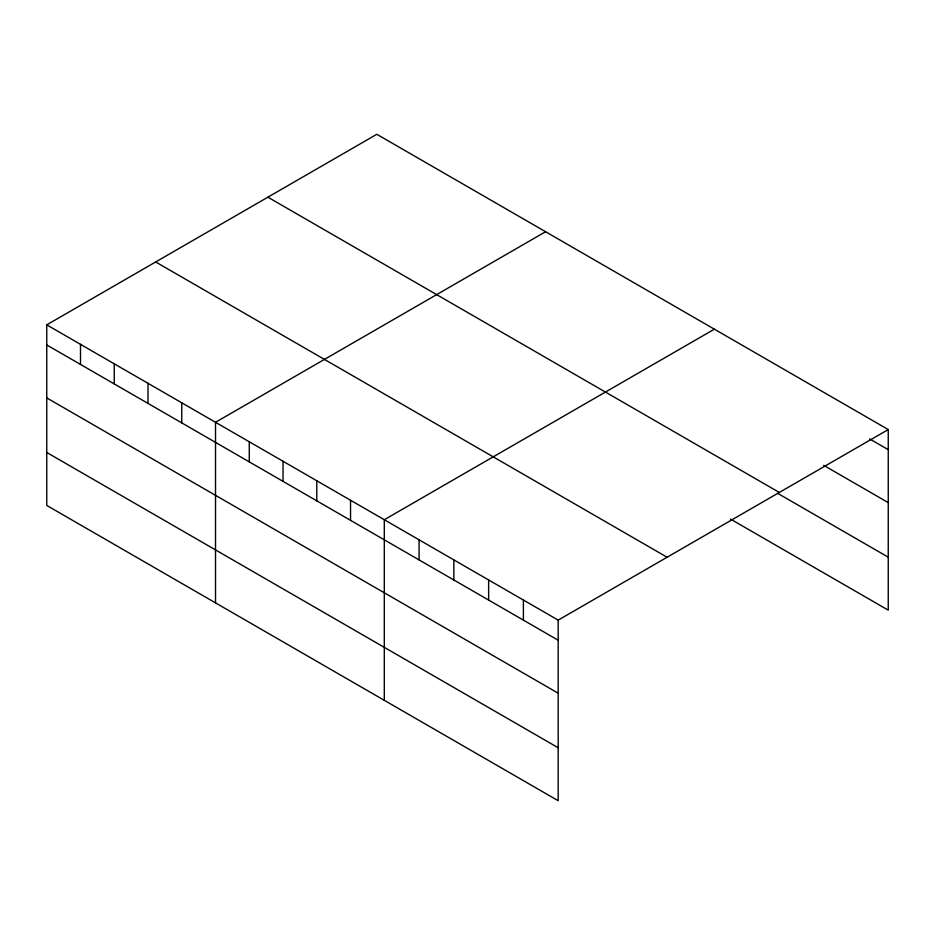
<?xml version="1.0" encoding="UTF-8"?>
<svg xmlns="http://www.w3.org/2000/svg" width="935" height="935" viewBox="0 0 935 935"><rect width="100%" height="100%" fill="white"/><g stroke="black" fill="none" stroke-linecap="round" stroke-linejoin="round"><path stroke-width="1.4" d="M46.75 324.854L558.183 620.127L558.183 800.711L46.75 505.438L46.75 324.854L376.817 134.289L888.25 429.562L888.25 610.146L730.504 519.077M545.584 231.74L215.518 422.293L215.518 602.876M714.363 329.178L384.297 519.731L384.297 700.315M558.183 620.127L888.25 429.562M869.62 438.901L888.25 449.653M823.665 465.326L888.25 502.621M267.889 197.18L779.322 492.453M777.71 493.364L888.25 557.178M155.677 261.975L667.111 557.248M46.75 344.945L558.183 640.218M46.75 397.901L558.183 693.186M46.75 452.47L558.183 747.743M523.401 600.048L523.401 620.139M488.631 579.969L488.631 600.06M453.849 559.89L453.849 579.981M419.079 539.811L419.079 559.901M350.543 500.248L350.543 520.339M316.79 480.765L316.79 500.856M283.036 461.271L283.036 481.361M249.283 441.787L249.283 461.878M181.764 402.81L181.764 422.9M148.011 383.315L148.011 403.406M114.257 363.832L114.257 383.923M80.503 344.349L80.503 364.44"/></g></svg>
